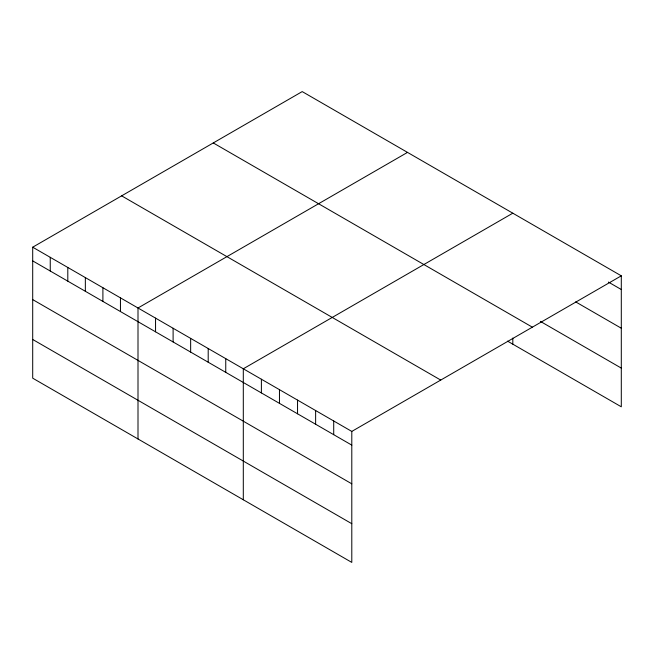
<?xml version="1.0" encoding="UTF-8"?>
<svg xmlns="http://www.w3.org/2000/svg" width="654" height="654" viewBox="0 0 654 654"><rect width="100%" height="100%" fill="white"/><g stroke="black" fill="none" stroke-linecap="round" stroke-linejoin="round"><path stroke-width="0.98" d="M32.7 247.196L351.795 431.419L351.795 562.407L32.7 378.175L32.7 247.196L302.205 91.593L621.3 275.825L621.3 406.804L507.545 341.126M407.507 152.39L138.002 307.985L138.002 438.973M512.81 213.188L243.304 368.782L243.304 499.77M351.795 431.419L621.3 275.825M608.384 282.062L621.3 289.518M575.667 301.878L621.3 328.226M540.359 321.376L621.3 368.104M213.269 142.94L532.364 327.172M121.636 195.848L440.731 380.072M32.7 260.889L351.795 445.121M32.7 299.597L351.795 483.821M32.7 339.475L351.795 523.699M512.81 338.061L512.81 344.168M333.712 420.98L333.712 434.681M315.629 410.54L315.629 424.242M297.545 400.101L297.545 413.802M279.462 389.661L279.462 403.363M261.387 379.222L261.387 392.923M225.753 358.654L225.753 372.347M208.201 348.517L208.201 362.218M190.649 338.388L190.649 352.081M173.106 328.251L173.106 341.952M155.554 318.122L155.554 331.815M120.45 297.856L120.45 311.557M102.899 287.719L102.899 301.42M85.347 277.59L85.347 291.292M67.803 267.461L67.803 281.155M50.252 257.324L50.252 271.026"/></g></svg>
